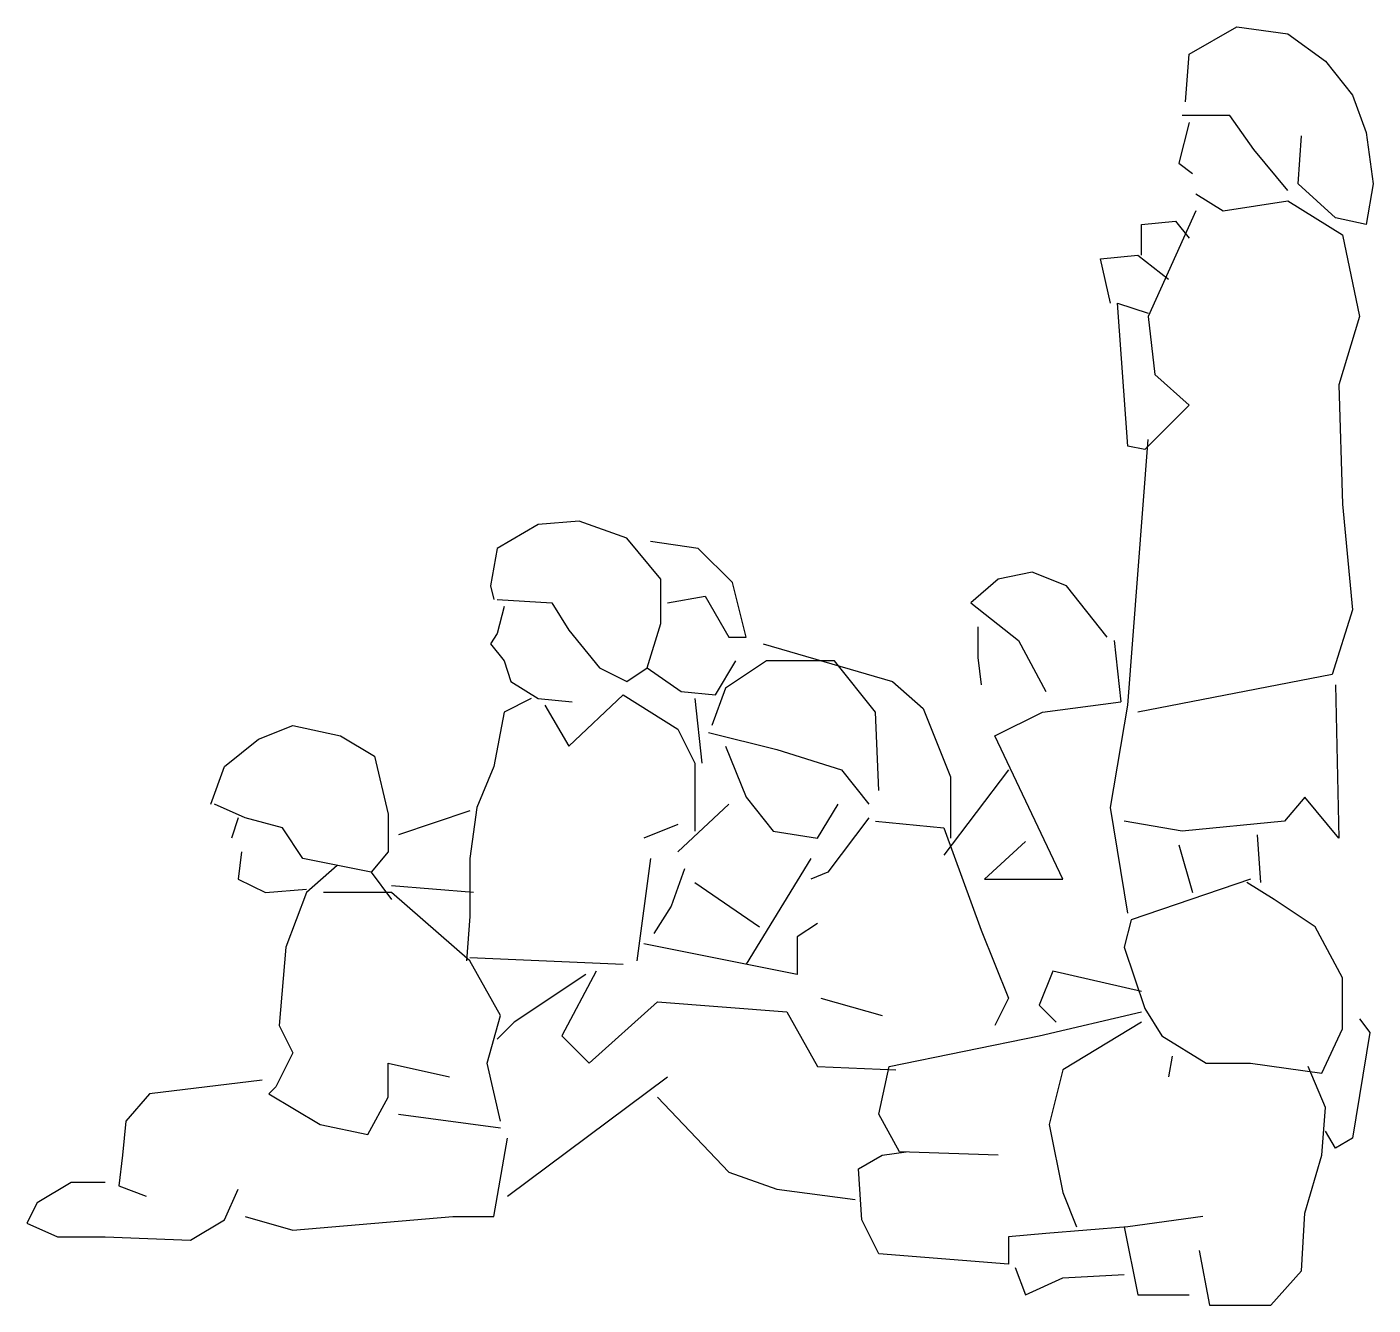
# Model space of a CAD drawing. Extents: x 48453 to 50033, y 15423 to 16923.
import ezdxf

# ---------------------------------------------------------------- set-up
doc = ezdxf.new("R2010")
doc.units = 0
doc.header["$LTSCALE"] = 1270
doc.header["$MEASUREMENT"] = 0
doc.layers.get('0').update_dxf_attribs({"linetype": 'CONTINUOUS'})

msp = doc.modelspace()

# ---------------------------------------------------------------- linework, layer by layer
at = {"linetype": 'CONTINUOUS'}
for p, q in [((49817.011, 16890.62), (49873.011, 16922.62)), ((49873.011, 16922.62), (49933.011, 16914.62)), ((49933.011, 16914.62), (49977.011, 16882.62)), ((49813.011, 16834.62), (49817.011, 16890.62)), ((49977.011, 16882.62), (50009.011, 16842.62)), ((50009.011, 16842.62), (50025.011, 16798.62)), ((49865.011, 16818.62), (49809.011, 16818.62)), ((49893.011, 16778.62), (49865.011, 16818.62)), ((49817.011, 16810.62), (49805.011, 16762.62)), ((50025.011, 16798.62), (50033.011, 16738.62)), ((49945.011, 16738.62), (49949.011, 16794.62)), ((49933.011, 16730.62), (49893.011, 16778.62)), ((49805.011, 16762.62), (49821.011, 16750.62)), ((49989.011, 16698.62), (49945.011, 16738.62)), ((50033.011, 16738.62), (50025.011, 16690.62)), ((49825.011, 16726.62), (49857.011, 16706.62)), ((49857.011, 16706.62), (49933.011, 16718.62)), ((49933.011, 16718.62), (49997.011, 16678.62)), ((49825.011, 16706.62), (49769.011, 16582.62)), ((49761.011, 16690.62), (49801.011, 16694.62)), ((49761.011, 16654.62), (49761.011, 16690.62)), ((49801.011, 16694.62), (49817.011, 16674.62)), ((50025.011, 16690.62), (49989.011, 16698.62)), ((49997.011, 16678.62), (50017.011, 16582.62)), ((49713.011, 16650.62), (49757.011, 16654.62)), ((49757.011, 16654.62), (49793.011, 16626.62)), ((49725.011, 16598.62), (49713.011, 16650.62)), ((49745.011, 16430.62), (49733.011, 16598.62)), ((49733.011, 16598.62), (49769.011, 16586.62)), ((49769.011, 16582.62), (49777.011, 16514.62)), ((50017.011, 16582.62), (49993.011, 16502.62)), ((49777.011, 16514.62), (49817.011, 16478.62)), ((49993.011, 16502.62), (49997.011, 16362.62)), ((49817.011, 16478.62), (49765.011, 16426.62)), ((49745.011, 16126.62), (49769.011, 16438.62)), ((49765.011, 16426.62), (49745.011, 16430.62)), ((49997.011, 16362.62), (50009.011, 16238.62)), ((49053.011, 16338.62), (49005.011, 16310.62)), ((49101.011, 16342.62), (49053.011, 16338.62)), ((49157.011, 16322.62), (49101.011, 16342.62)), ((49197.011, 16274.62), (49157.011, 16322.62)), ((49005.011, 16310.62), (48997.011, 16266.62)), ((49241.011, 16310.62), (49185.011, 16318.62)), ((49281.011, 16270.62), (49241.011, 16310.62)), ((49197.011, 16222.62), (49197.011, 16274.62)), ((49593.011, 16274.62), (49561.011, 16246.62)), ((49633.011, 16282.62), (49593.011, 16274.62)), ((49673.011, 16266.62), (49633.011, 16282.62)), ((48997.011, 16266.62), (49001.011, 16250.62)), ((49297.011, 16206.62), (49281.011, 16270.62)), ((49721.011, 16206.62), (49673.011, 16266.62)), ((49005.011, 16250.62), (49069.011, 16246.62)), ((49013.011, 16242.62), (49005.011, 16210.62)), ((49069.011, 16246.62), (49089.011, 16214.62)), ((49205.011, 16246.62), (49249.011, 16254.62)), ((49249.011, 16254.62), (49277.011, 16206.62)), ((49561.011, 16246.62), (49617.011, 16202.62)), ((50009.011, 16238.62), (49985.011, 16162.62)), ((49089.011, 16214.62), (49125.011, 16170.62)), ((49181.011, 16170.62), (49197.011, 16222.62)), ((49569.011, 16218.62), (49569.011, 16182.62)), ((49005.011, 16210.62), (48997.011, 16198.62)), ((48997.011, 16198.62), (49013.011, 16178.62)), ((49277.011, 16206.62), (49297.011, 16206.62)), ((49317.011, 16198.62), (49469.011, 16154.62)), ((49617.011, 16202.62), (49649.011, 16142.62)), ((49729.011, 16202.62), (49737.011, 16130.62)), ((49569.011, 16182.62), (49573.011, 16150.62)), ((49013.011, 16178.62), (49021.011, 16154.62)), ((49125.011, 16170.62), (49157.011, 16154.62)), ((49157.011, 16154.62), (49181.011, 16170.62)), ((49181.011, 16170.62), (49221.011, 16142.62)), ((49261.011, 16138.62), (49285.011, 16178.62)), ((49321.011, 16178.62), (49273.011, 16146.62)), ((49401.011, 16178.62), (49321.011, 16178.62)), ((49449.011, 16118.62), (49401.011, 16178.62)), ((49021.011, 16154.62), (49053.011, 16134.62)), ((49469.011, 16154.62), (49505.011, 16122.62)), ((49985.011, 16162.62), (49757.011, 16118.62)), ((49989.011, 16150.62), (49993.011, 15970.62)), ((49045.011, 16134.62), (49013.011, 16118.62)), ((49053.011, 16134.62), (49093.011, 16130.62)), ((49089.011, 16078.62), (49153.011, 16138.62)), ((49153.011, 16138.62), (49217.011, 16098.62)), ((49221.011, 16142.62), (49261.011, 16138.62)), ((49237.011, 16134.62), (49245.011, 16058.62)), ((49273.011, 16146.62), (49257.011, 16102.62)), ((49013.011, 16118.62), (49001.011, 16054.62)), ((49061.011, 16126.62), (49089.011, 16078.62)), ((49453.011, 16026.62), (49449.011, 16118.62)), ((49505.011, 16122.62), (49537.011, 16042.62)), ((49589.011, 16090.62), (49645.011, 16118.62)), ((49645.011, 16118.62), (49737.011, 16130.62)), ((49725.011, 16006.62), (49745.011, 16126.62)), ((48725.011, 16086.62), (48765.011, 16102.62)), ((48765.011, 16102.62), (48821.011, 16090.62)), ((48685.011, 16054.62), (48725.011, 16086.62)), ((48821.011, 16090.62), (48861.011, 16066.62)), ((49217.011, 16098.62), (49237.011, 16058.62)), ((49253.011, 16094.62), (49333.011, 16074.62)), ((49669.011, 15922.62), (49589.011, 16090.62)), ((49273.011, 16078.62), (49297.011, 16018.62)), ((49333.011, 16074.62), (49409.011, 16050.62)), ((48669.011, 16010.62), (48685.011, 16054.62)), ((48861.011, 16066.62), (48877.011, 15998.62)), ((49001.011, 16054.62), (48981.011, 16006.62)), ((49237.011, 16058.62), (49237.011, 15978.62)), ((49409.011, 16050.62), (49441.011, 16010.62)), ((49605.011, 16050.62), (49529.011, 15950.62)), ((49537.011, 16042.62), (49537.011, 15970.62)), ((48709.011, 15994.62), (48673.011, 16010.62)), ((48981.011, 16006.62), (48973.011, 15946.62)), ((49277.011, 16010.62), (49217.011, 15954.62)), ((49297.011, 16018.62), (49329.011, 15978.62)), ((49381.011, 15970.62), (49405.011, 16010.62)), ((49745.011, 15882.62), (49725.011, 16006.62)), ((49953.011, 16018.62), (49929.011, 15990.62)), ((49993.011, 15970.62), (49953.011, 16018.62)), ((48701.011, 15994.62), (48693.011, 15970.62)), ((48753.011, 15982.62), (48709.011, 15994.62)), ((48877.011, 15998.62), (48877.011, 15954.62)), ((48973.011, 16002.62), (48889.011, 15974.62)), ((49441.011, 15994.62), (49393.011, 15930.62)), ((49449.011, 15990.62), (49529.011, 15982.62)), ((49809.011, 15978.62), (49741.011, 15990.62)), ((49929.011, 15990.62), (49809.011, 15978.62)), ((48777.011, 15946.62), (48753.011, 15982.62)), ((49217.011, 15986.62), (49177.011, 15970.62)), ((49329.011, 15978.62), (49381.011, 15970.62)), ((49529.011, 15982.62), (49573.011, 15862.62)), ((49897.011, 15974.62), (49901.011, 15918.62)), ((49625.011, 15966.62), (49577.011, 15922.62)), ((49805.011, 15962.62), (49821.011, 15906.62)), ((48705.011, 15954.62), (48701.011, 15922.62)), ((48857.011, 15930.62), (48777.011, 15946.62)), ((48877.011, 15954.62), (48857.011, 15930.62)), ((48973.011, 15946.62), (48973.011, 15878.62)), ((49185.011, 15946.62), (49169.011, 15826.62)), ((49373.011, 15946.62), (49297.011, 15822.62)), ((48817.011, 15938.62), (48781.011, 15906.62)), ((48857.011, 15930.62), (48881.011, 15898.62)), ((49225.011, 15934.62), (49209.011, 15890.62)), ((49393.011, 15930.62), (49373.011, 15922.62)), ((48701.011, 15922.62), (48733.011, 15906.62)), ((48733.011, 15906.62), (48781.011, 15910.62)), ((48977.011, 15906.62), (48881.011, 15914.62)), ((49237.011, 15918.62), (49313.011, 15866.62)), ((49577.011, 15922.62), (49669.011, 15922.62)), ((49889.011, 15922.62), (49749.011, 15874.62)), ((49917.011, 15898.62), (49885.011, 15918.62)), ((48781.011, 15906.62), (48757.011, 15842.62)), ((48881.011, 15906.62), (48801.011, 15906.62)), ((48973.011, 15826.62), (48881.011, 15906.62)), ((49965.011, 15866.62), (49917.011, 15898.62)), ((49209.011, 15890.62), (49189.011, 15858.62)), ((48973.011, 15878.62), (48969.011, 15826.62)), ((49381.011, 15870.62), (49357.011, 15854.62)), ((49749.011, 15874.62), (49741.011, 15842.62)), ((49997.011, 15806.62), (49965.011, 15866.62)), ((49357.011, 15854.62), (49357.011, 15810.62)), ((49573.011, 15862.62), (49605.011, 15782.62)), ((48757.011, 15842.62), (48749.011, 15750.62)), ((49357.011, 15810.62), (49177.011, 15846.62)), ((49741.011, 15842.62), (49765.011, 15770.62)), ((48973.011, 15830.62), (49153.011, 15822.62)), ((49009.011, 15762.62), (48973.011, 15826.62)), ((49109.011, 15810.62), (49025.011, 15754.62)), ((49121.011, 15814.62), (49081.011, 15738.62)), ((49657.011, 15814.62), (49641.011, 15774.62)), ((49761.011, 15790.62), (49657.011, 15814.62)), ((49997.011, 15746.62), (49997.011, 15806.62)), ((49113.011, 15706.62), (49193.011, 15778.62)), ((49193.011, 15778.62), (49345.011, 15766.62)), ((49385.011, 15782.62), (49457.011, 15762.62)), ((49605.011, 15782.62), (49589.011, 15750.62)), ((49641.011, 15774.62), (49661.011, 15754.62)), ((49765.011, 15770.62), (49785.011, 15738.62)), ((48993.011, 15706.62), (49009.011, 15762.62)), ((49025.011, 15754.62), (49005.011, 15734.62)), ((49345.011, 15766.62), (49381.011, 15702.62)), ((49641.011, 15738.62), (49761.011, 15766.62)), ((49761.011, 15754.62), (49669.011, 15698.62)), ((50017.011, 15758.62), (50029.011, 15742.62)), ((48749.011, 15750.62), (48765.011, 15718.62)), ((49081.011, 15738.62), (49113.011, 15706.62)), ((49465.011, 15702.62), (49641.011, 15738.62)), ((49785.011, 15738.62), (49837.011, 15706.62)), ((49973.011, 15694.62), (49997.011, 15746.62)), ((50029.011, 15742.62), (50009.011, 15618.62)), ((48765.011, 15718.62), (48745.011, 15678.62)), ((48877.011, 15706.62), (48949.011, 15690.62)), ((48877.011, 15666.62), (48877.011, 15706.62)), ((49009.011, 15638.62), (48993.011, 15706.62)), ((49797.011, 15714.62), (49793.011, 15690.62)), ((49837.011, 15706.62), (49889.011, 15706.62)), ((49889.011, 15706.62), (49973.011, 15694.62)), ((49017.011, 15550.62), (49205.011, 15690.62)), ((49381.011, 15702.62), (49473.011, 15698.62)), ((49453.011, 15646.62), (49465.011, 15702.62)), ((49669.011, 15698.62), (49653.011, 15634.62)), ((49977.011, 15654.62), (49957.011, 15702.62)), ((48729.011, 15686.62), (48597.011, 15670.62)), ((48745.011, 15678.62), (48737.011, 15670.62)), ((48597.011, 15670.62), (48569.011, 15638.62)), ((48737.011, 15670.62), (48797.011, 15634.62)), ((48853.011, 15622.62), (48877.011, 15666.62)), ((49193.011, 15666.62), (49277.011, 15578.62)), ((48889.011, 15646.62), (49009.011, 15630.62)), ((49477.011, 15602.62), (49453.011, 15646.62)), ((49973.011, 15598.62), (49977.011, 15654.62)), ((48569.011, 15638.62), (48565.011, 15598.62)), ((48797.011, 15634.62), (48853.011, 15622.62)), ((49653.011, 15634.62), (49669.011, 15554.62)), ((49989.011, 15606.62), (49977.011, 15626.62)), ((49001.011, 15526.62), (49017.011, 15618.62)), ((50009.011, 15618.62), (49989.011, 15606.62)), ((48565.011, 15598.62), (48561.011, 15562.62)), ((49429.011, 15582.62), (49457.011, 15598.62)), ((49457.011, 15598.62), (49485.011, 15602.62)), ((49593.011, 15598.62), (49477.011, 15602.62)), ((49953.011, 15530.62), (49973.011, 15598.62)), ((49433.011, 15522.62), (49429.011, 15582.62)), ((48505.011, 15566.62), (48465.011, 15542.62)), ((48545.011, 15566.62), (48505.011, 15566.62)), ((49277.011, 15578.62), (49333.011, 15558.62)), ((48561.011, 15562.62), (48593.011, 15550.62)), ((48685.011, 15522.62), (48701.011, 15558.62)), ((49333.011, 15558.62), (49425.011, 15546.62)), ((49669.011, 15554.62), (49685.011, 15514.62)), ((48465.011, 15542.62), (48453.011, 15518.62)), ((48453.011, 15518.62), (48489.011, 15502.62)), ((48645.011, 15498.62), (48685.011, 15522.62)), ((48709.011, 15526.62), (48765.011, 15510.62)), ((48765.011, 15510.62), (48953.011, 15526.62)), ((48953.011, 15526.62), (49001.011, 15526.62)), ((49453.011, 15482.62), (49433.011, 15522.62)), ((49833.011, 15526.62), (49745.011, 15514.62)), ((49949.011, 15462.62), (49953.011, 15530.62)), ((48489.011, 15502.62), (48545.011, 15502.62)), ((48545.011, 15502.62), (48645.011, 15498.62)), ((49649.011, 15506.62), (49605.011, 15502.62)), ((49605.011, 15502.62), (49605.011, 15470.62)), ((49745.011, 15514.62), (49649.011, 15506.62)), ((49741.011, 15514.62), (49757.011, 15434.62)), ((49829.011, 15486.62), (49841.011, 15422.62)), ((49605.011, 15470.62), (49453.011, 15482.62)), ((49613.011, 15466.62), (49625.011, 15434.62)), ((49625.011, 15434.62), (49669.011, 15454.62)), ((49669.011, 15454.62), (49741.011, 15458.62)), ((49913.011, 15422.62), (49949.011, 15462.62)), ((49757.011, 15434.62), (49817.011, 15434.62)), ((49841.011, 15422.62), (49913.011, 15422.62))]:
    msp.add_line(p, q, dxfattribs=at)

doc.saveas('drawing.dxf')
